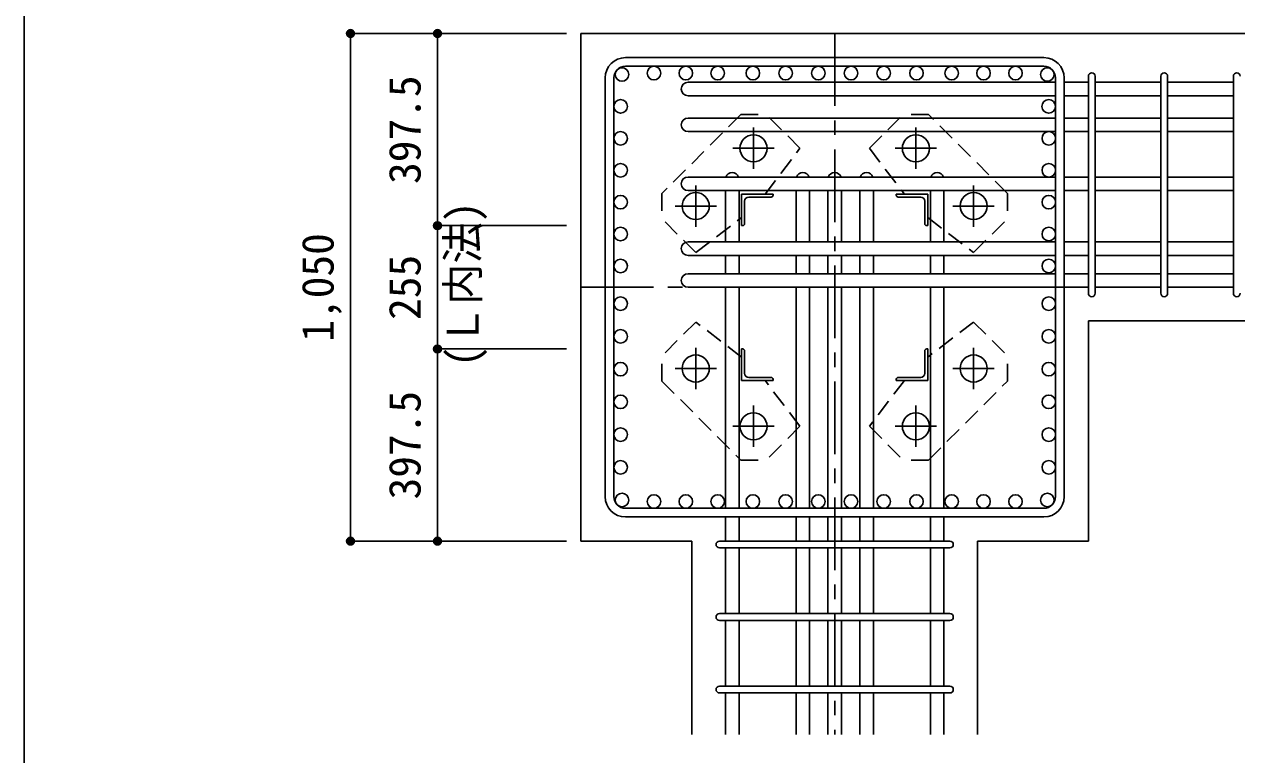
# Model space of a CAD drawing. Units: millimetres at full size, sheet at 1:30. Extents: x -5973 to 5954, y -4195 to 4201.
# Drawn here: x -5973 to -3464, y -2642 to -1131 of the extents above; entities that cross this region are included whole.
import ezdxf
from ezdxf.enums import TextEntityAlignment as Align

# ---------------------------------------------------------------- set-up
doc = ezdxf.new("R2010")
doc.units = ezdxf.units.MM
doc.header["$LTSCALE"] = 30
doc.header["$PDMODE"] = 32
doc.header["$PDSIZE"] = 15
doc.linetypes.add('CHAIN1', pattern=[8, 5, -1, 1, -1])
doc.linetypes.add('DASHED1', pattern=[1.8, 1.2, -0.6])
for name, color, linetype in [('0-1', 2, 'Continuous'), ('0-2', 4, 'Continuous'), ('0-3', 3, 'Continuous'), ('0-4', 7, 'Continuous'), ('0-5', 7, 'Continuous'), ('0-6', 7, 'Continuous'), ('0-7', 4, 'Continuous'), ('0-9', 4, 'DASHED1'), ('0-D', 4, 'Continuous'), ('F-0_枠', 6, 'Continuous')]:
    doc.layers.add(name, color=color, linetype=linetype)
doc.styles.add('ＭＳ ゴシック', font='')
doc.styles.get('ＭＳ ゴシック').set_extended_font_data('MS Gothic')

msp = doc.modelspace()

# ---------------------------------------------------------------- linework, layer by layer
at = {"layer": '0-1'}
for p, q in [((-3370.8, -1149.89), (-4820.8, -1149.89)), ((-4820.8, -1149.89), (-4820.8, -2199.89)), ((-3770.8, -1744.32), (-3370.8, -1744.32)), ((-3770.8, -2199.89), (-3770.8, -1744.32)), ((-4820.8, -2199.89), (-4591.3, -2199.89)), ((-4591.3, -2599.89), (-4591.3, -2199.89)), ((-4000.3, -2599.89), (-4000.3, -2199.89)), ((-4000.3, -2199.89), (-3770.8, -2199.89))]:
    msp.add_line(p, q, dxfattribs=at)
at = {"layer": '0-2', "linetype": 'CHAIN1'}
for p, q in [((-4463.8, -1430.1), (-4463.8, -1344.6)), ((-4127.8, -1344.59), (-4127.8, -1430.1)), ((-4506.6, -1387.4), (-4421.1, -1387.4)), ((-4170.5, -1387.39), (-4085, -1387.39)), ((-4583.3, -1549.6), (-4583.3, -1464.1)), ((-4008.3, -1464.09), (-4008.3, -1549.59)), ((-4626.1, -1506.9), (-4540.6, -1506.9)), ((-4051, -1506.89), (-3965.5, -1506.89)), ((-4583.3, -1885.7), (-4583.3, -1800.2)), ((-4008.3, -1800.19), (-4008.3, -1885.69)), ((-4540.6, -1842.9), (-4626.1, -1842.9)), ((-3965.5, -1842.89), (-4051, -1842.89)), ((-4463.8, -2005.2), (-4463.8, -1919.69)), ((-4127.8, -1919.69), (-4127.8, -2005.19)), ((-4421.1, -1962.4), (-4506.6, -1962.4)), ((-4085, -1962.39), (-4170.5, -1962.39))]:
    msp.add_line(p, q, dxfattribs=at)
at = {"layer": '0-2'}
for p, q in [((-4488.3, -1482.4), (-4423.3, -1482.4)), ((-4488.3, -1482.4), (-4488.3, -1547.4)), ((-4482.3, -1496.9), (-4482.3, -1543.4)), ((-4473.8, -1488.4), (-4427.3, -1488.4)), ((-4423.3, -1482.4), (-4423.3, -1484.4)), ((-4103.3, -1482.39), (-4168.3, -1482.39)), ((-4168.3, -1484.39), (-4168.3, -1482.39)), ((-4117.8, -1488.39), (-4164.3, -1488.39)), ((-4109.3, -1496.89), (-4109.3, -1543.39)), ((-4103.3, -1482.39), (-4103.3, -1547.39)), ((-4486.3, -1547.4), (-4488.3, -1547.4)), ((-4103.3, -1547.39), (-4105.3, -1547.39)), ((-4488.3, -1802.4), (-4486.3, -1802.4)), ((-4488.3, -1867.4), (-4488.3, -1802.4)), ((-4482.3, -1852.9), (-4482.3, -1806.4)), ((-4109.3, -1852.89), (-4109.3, -1806.39)), ((-4105.3, -1802.39), (-4103.3, -1802.39)), ((-4103.3, -1867.39), (-4103.3, -1802.39)), ((-4488.3, -1867.4), (-4423.3, -1867.4)), ((-4473.8, -1861.4), (-4427.3, -1861.4)), ((-4423.3, -1865.4), (-4423.3, -1867.4)), ((-4168.3, -1867.39), (-4168.3, -1865.39)), ((-4103.3, -1867.39), (-4168.3, -1867.39)), ((-4117.8, -1861.39), (-4164.3, -1861.39))]:
    msp.add_line(p, q, dxfattribs=at)
at = {"layer": '0-2', "color": 3}
for centre in [(-4463.8, -1387.4), (-4127.8, -1387.39), (-4583.3, -1506.9), (-4008.3, -1506.89), (-4583.3, -1842.9), (-4008.3, -1842.89), (-4463.8, -1962.4), (-4127.8, -1962.39)]:
    msp.add_circle(centre, 28, dxfattribs=at)
at = {"layer": '0-2'}
for centre, radius, start, end in [((-4473.8, -1496.9), 8.5, 90, 180), ((-4427.3, -1484.4), 4, 270, 0), ((-4164.3, -1484.39), 4, 180, 270), ((-4117.8, -1496.89), 8.5, 0, 90), ((-4486.3, -1543.4), 4, 270, 0), ((-4105.3, -1543.39), 4, 180, 270), ((-4486.3, -1806.4), 4, 0, 90), ((-4105.3, -1806.39), 4, 90, 180), ((-4473.8, -1852.9), 8.5, 180, 270), ((-4117.8, -1852.89), 8.5, 270, 0), ((-4427.3, -1865.4), 4, 0, 90), ((-4164.3, -1865.39), 4, 90, 180)]:
    msp.add_arc(centre, radius, start, end, dxfattribs=at)
at = {"layer": '0-3'}
for centre in [(-4735.87, -1234.82), (-4669.87, -1231.89), (-4603.87, -1231.89), (-4537.87, -1231.89), (-4465.06, -1231.89), (-4397.36, -1231.89), (-4329.65, -1231.89), (-4261.95, -1231.89), (-4194.25, -1231.89), (-4126.54, -1231.89), (-4053.73, -1231.89), (-3987.73, -1231.89), (-3921.73, -1231.89), (-3855.73, -1234.82), (-4738.7, -1300.82), (-3852.9, -1300.82), (-4738.8, -1366.82), (-3852.8, -1366.82), (-4738.8, -1432.82), (-3852.8, -1432.82), (-4738.8, -1498.82), (-3852.8, -1498.82), (-4738.8, -1564.82), (-3852.8, -1564.82), (-4738.8, -1630.82), (-3852.8, -1630.82), (-4738.8, -1708.75), (-3852.8, -1708.75), (-4738.8, -1776.45), (-3852.8, -1776.45), (-4738.8, -1844.15), (-3852.8, -1844.15), (-4738.8, -1911.86), (-3852.8, -1911.86), (-4738.8, -1979.56), (-3852.8, -1979.56), (-4738.8, -2047.26), (-3852.8, -2047.26), (-4735.87, -2114.97), (-4735.87, -2114.97), (-4669.87, -2117.89), (-4603.87, -2117.89), (-4537.87, -2117.89), (-4465.06, -2117.89), (-4397.36, -2117.89), (-4329.65, -2117.89), (-4261.95, -2117.89), (-4194.25, -2117.89), (-4126.54, -2117.89), (-4053.73, -2117.89), (-3987.73, -2117.89), (-3921.73, -2117.89), (-3855.73, -2114.97), (-3855.73, -2114.97)]:
    msp.add_circle(centre, 14, dxfattribs=at)
at = {"layer": '0-4'}
for p, q in [((-4728.8, -1199.89), (-3862.8, -1199.89)), ((-4728.8, -1217.89), (-3862.8, -1217.89)), ((-4770.8, -1241.89), (-4770.8, -2107.89)), ((-4752.8, -1241.89), (-4752.8, -2107.89)), ((-3838.8, -1241.89), (-3838.8, -2107.89)), ((-3820.8, -1241.89), (-3820.8, -2107.89)), ((-4728.8, -2131.89), (-3862.8, -2131.89)), ((-4728.8, -2149.89), (-3862.8, -2149.89))]:
    msp.add_line(p, q, dxfattribs=at)
for centre, radius, start, end in [((-4728.8, -1241.89), 42, 90, 180), ((-3862.8, -1241.89), 42, 0, 90), ((-4728.8, -1241.89), 24, 90, 180), ((-3862.8, -1241.89), 24, 0, 90), ((-4728.8, -2107.89), 42, 180, 270), ((-4728.8, -2107.89), 24, 180, 270), ((-3862.8, -2107.89), 42, 270, 0), ((-3862.8, -2107.89), 24, 270, 0)]:
    msp.add_arc(centre, radius, start, end, dxfattribs=at)
at = {"layer": '0-5'}
for p, q in [((-3838.8, -1250.82), (-4599.3, -1250.82)), ((-3770.8, -1250.82), (-3820.8, -1250.82)), ((-3620.8, -1250.82), (-3756.8, -1250.82)), ((-3470.8, -1250.82), (-3606.8, -1250.82)), ((-3838.8, -1278.82), (-4599.3, -1278.82)), ((-3770.8, -1278.82), (-3820.8, -1278.82)), ((-3620.8, -1278.82), (-3756.8, -1278.82)), ((-3470.8, -1278.82), (-3606.8, -1278.82)), ((-3838.8, -1324.82), (-4599.3, -1324.82)), ((-3770.8, -1324.82), (-3820.8, -1324.82)), ((-3620.8, -1324.82), (-3756.8, -1324.82)), ((-3470.8, -1324.82), (-3606.8, -1324.82)), ((-3838.8, -1352.82), (-4599.3, -1352.82)), ((-3770.8, -1352.82), (-3820.8, -1352.82)), ((-3620.8, -1352.82), (-3756.8, -1352.82)), ((-3470.8, -1352.82), (-3606.8, -1352.82)), ((-3838.8, -1446.82), (-4599.3, -1446.82)), ((-3770.8, -1446.82), (-3820.8, -1446.82)), ((-3620.8, -1446.82), (-3756.8, -1446.82)), ((-3470.8, -1446.82), (-3606.8, -1446.82)), ((-3838.8, -1474.82), (-4599.3, -1474.82)), ((-4521.8, -1580.82), (-4521.8, -1474.82)), ((-4493.8, -1580.82), (-4493.8, -1474.82)), ((-4375.8, -1580.82), (-4375.8, -1474.82)), ((-4347.8, -1580.82), (-4347.8, -1474.82)), ((-4309.8, -1580.82), (-4309.8, -1474.82)), ((-4281.8, -1580.82), (-4281.8, -1474.82)), ((-4243.8, -1580.82), (-4243.8, -1474.82)), ((-4215.8, -1580.82), (-4215.8, -1474.82)), ((-4097.8, -1580.82), (-4097.8, -1474.82)), ((-4069.8, -1580.82), (-4069.8, -1474.82)), ((-3770.8, -1474.82), (-3820.8, -1474.82)), ((-3620.8, -1474.82), (-3756.8, -1474.82)), ((-3470.8, -1474.82), (-3606.8, -1474.82)), ((-3838.8, -1580.82), (-4599.3, -1580.82)), ((-3770.8, -1580.82), (-3820.8, -1580.82)), ((-3620.8, -1580.82), (-3756.8, -1580.82)), ((-3470.8, -1580.82), (-3606.8, -1580.82)), ((-3838.8, -1608.82), (-4599.3, -1608.82)), ((-4521.8, -1646.82), (-4521.8, -1608.82)), ((-4493.8, -1646.82), (-4493.8, -1608.82)), ((-4375.8, -1646.82), (-4375.8, -1608.82)), ((-4347.8, -1646.82), (-4347.8, -1608.82)), ((-4309.8, -1646.82), (-4309.8, -1608.82)), ((-4281.8, -1646.82), (-4281.8, -1608.82)), ((-4243.8, -1646.82), (-4243.8, -1608.82)), ((-4215.8, -1646.82), (-4215.8, -1608.82)), ((-4097.8, -1646.82), (-4097.8, -1608.82)), ((-4069.8, -1646.82), (-4069.8, -1608.82)), ((-3770.8, -1608.82), (-3820.8, -1608.82)), ((-3620.8, -1608.82), (-3756.8, -1608.82)), ((-3470.8, -1608.82), (-3606.8, -1608.82)), ((-3838.8, -1646.82), (-4599.3, -1646.82)), ((-3770.8, -1646.82), (-3820.8, -1646.82)), ((-3620.8, -1646.82), (-3756.8, -1646.82)), ((-3470.8, -1646.82), (-3606.8, -1646.82)), ((-3838.8, -1674.82), (-4599.3, -1674.82)), ((-4521.8, -2131.89), (-4521.8, -1674.82)), ((-4493.8, -2131.89), (-4493.8, -1674.82)), ((-4375.8, -2131.89), (-4375.8, -1674.82)), ((-4347.8, -2131.89), (-4347.8, -1674.82)), ((-4309.8, -2131.89), (-4309.8, -1674.82)), ((-4281.8, -2131.89), (-4281.8, -1674.82)), ((-4243.8, -2131.89), (-4243.8, -1674.82)), ((-4215.8, -2131.89), (-4215.8, -1674.82)), ((-4097.8, -2131.89), (-4097.8, -1674.82)), ((-4069.8, -2131.89), (-4069.8, -1674.82)), ((-3770.8, -1674.82), (-3820.8, -1674.82)), ((-3620.8, -1674.82), (-3756.8, -1674.82)), ((-3470.8, -1674.82), (-3606.8, -1674.82)), ((-4521.8, -2199.89), (-4521.8, -2149.89)), ((-4493.8, -2199.89), (-4493.8, -2149.89)), ((-4375.8, -2199.89), (-4375.8, -2149.89)), ((-4347.8, -2199.89), (-4347.8, -2149.89)), ((-4309.8, -2199.89), (-4309.8, -2149.89)), ((-4281.8, -2199.89), (-4281.8, -2149.89)), ((-4243.8, -2199.89), (-4243.8, -2149.89)), ((-4215.8, -2199.89), (-4215.8, -2149.89)), ((-4097.8, -2199.89), (-4097.8, -2149.89)), ((-4069.8, -2199.89), (-4069.8, -2149.89)), ((-4521.8, -2349.89), (-4521.8, -2213.89)), ((-4493.8, -2349.89), (-4493.8, -2213.89)), ((-4375.8, -2349.89), (-4375.8, -2213.89)), ((-4347.8, -2349.89), (-4347.8, -2213.89)), ((-4309.8, -2349.89), (-4309.8, -2213.89)), ((-4281.8, -2349.89), (-4281.8, -2213.89)), ((-4243.8, -2349.89), (-4243.8, -2213.89)), ((-4215.8, -2349.89), (-4215.8, -2213.89)), ((-4097.8, -2349.89), (-4097.8, -2213.89)), ((-4069.8, -2349.89), (-4069.8, -2213.89)), ((-4521.8, -2499.89), (-4521.8, -2363.89)), ((-4493.8, -2499.89), (-4493.8, -2363.89)), ((-4375.8, -2499.89), (-4375.8, -2363.89)), ((-4347.8, -2499.89), (-4347.8, -2363.89)), ((-4309.8, -2499.89), (-4309.8, -2363.89)), ((-4281.8, -2499.89), (-4281.8, -2363.89)), ((-4243.8, -2499.89), (-4243.8, -2363.89)), ((-4215.8, -2499.89), (-4215.8, -2363.89)), ((-4097.8, -2499.89), (-4097.8, -2363.89)), ((-4069.8, -2499.89), (-4069.8, -2363.89)), ((-4521.8, -2599.89), (-4521.8, -2513.89)), ((-4493.8, -2599.89), (-4493.8, -2513.89)), ((-4375.8, -2599.89), (-4375.8, -2513.89)), ((-4347.8, -2599.89), (-4347.8, -2513.89)), ((-4309.8, -2599.89), (-4309.8, -2513.89)), ((-4281.8, -2599.89), (-4281.8, -2513.89)), ((-4243.8, -2599.89), (-4243.8, -2513.89)), ((-4215.8, -2599.89), (-4215.8, -2513.89)), ((-4097.8, -2599.89), (-4097.8, -2513.89)), ((-4069.8, -2599.89), (-4069.8, -2513.89))]:
    msp.add_line(p, q, dxfattribs=at)
for centre, start, end in [((-4599.3, -1264.82), 90, 270), ((-4599.3, -1338.82), 90, 270), ((-4599.3, -1460.82), 90, 270), ((-4507.8, -1451.39), 19.05677, 160.94323), ((-4361.8, -1451.39), 19.05677, 160.94323), ((-4295.8, -1451.39), 19.05677, 160.94323), ((-4229.8, -1451.39), 19.05677, 160.94323), ((-4083.8, -1451.39), 19.05677, 160.94323), ((-4599.3, -1594.82), 90, 270), ((-4599.3, -1660.82), 90, 270)]:
    msp.add_arc(centre, 14, start, end, dxfattribs=at)
at = {"layer": '0-6'}
for p, q in [((-3770.8, -1687.32), (-3770.8, -1238.32)), ((-3756.8, -1687.32), (-3756.8, -1238.32)), ((-3620.8, -1687.32), (-3620.8, -1238.32)), ((-3606.8, -1687.32), (-3606.8, -1238.32)), ((-3470.8, -1687.32), (-3470.8, -1238.32)), ((-4534.3, -2199.89), (-4057.3, -2199.89)), ((-4534.3, -2213.89), (-4057.3, -2213.89)), ((-4534.3, -2349.89), (-4057.3, -2349.89)), ((-4534.3, -2363.89), (-4057.3, -2363.89)), ((-4534.3, -2499.89), (-4057.3, -2499.89)), ((-4534.3, -2513.89), (-4057.3, -2513.89))]:
    msp.add_line(p, q, dxfattribs=at)
for centre, start, end in [((-3763.8, -1238.32), 0, 180), ((-3763.8, -1238.32), 0, 180), ((-3763.8, -1238.32), 0, 180), ((-3763.8, -1238.32), 0, 180), ((-3613.8, -1238.32), 0, 180), ((-3463.8, -1238.32), 0, 180), ((-3763.8, -1687.32), 180, 0), ((-3763.8, -1687.32), 180, 0), ((-3763.8, -1687.32), 180, 0), ((-3763.8, -1687.32), 180, 0), ((-3613.8, -1687.32), 180, 0), ((-3463.8, -1687.32), 180, 0), ((-4534.3, -2206.89), 90, 270), ((-4534.3, -2206.89), 90, 270), ((-4534.3, -2206.89), 90, 270), ((-4534.3, -2206.89), 90, 270), ((-4057.3, -2206.89), 270, 90), ((-4057.3, -2206.89), 270, 90), ((-4057.3, -2206.89), 270, 90), ((-4057.3, -2206.89), 270, 90), ((-4534.3, -2356.89), 90, 270), ((-4057.3, -2356.89), 270, 90), ((-4534.3, -2506.89), 90, 270), ((-4057.3, -2506.89), 270, 90)]:
    msp.add_arc(centre, 7, start, end, dxfattribs=at)
at = {"layer": '0-9'}
for p, q in [((-4489.93, -1317.43), (-4653.27, -1480.77)), ((-4489.93, -1317.43), (-4437.6, -1317.43)), ((-4367.62, -1387.41), (-4437.6, -1317.43)), ((-4223.99, -1387.41), (-4154, -1317.42)), ((-4101.67, -1317.42), (-4154, -1317.42)), ((-3938.33, -1480.76), (-4101.67, -1317.42)), ((-4440, -1482.4), (-4367.62, -1387.41)), ((-4223.99, -1387.41), (-4151.6, -1482.4)), ((-4653.27, -1480.77), (-4653.27, -1533.09)), ((-3938.33, -1480.76), (-3938.33, -1533.09)), ((-4583.28, -1603.08), (-4653.27, -1533.09)), ((-4583.28, -1603.08), (-4488.3, -1530.7)), ((-4103.3, -1530.69), (-4008.32, -1603.08)), ((-4008.32, -1603.08), (-3938.33, -1533.09)), ((-4583.28, -1746.71), (-4653.27, -1816.7)), ((-4488.3, -1819.1), (-4583.28, -1746.71)), ((-4008.32, -1746.71), (-4103.3, -1819.09)), ((-4008.32, -1746.71), (-3938.33, -1816.7)), ((-4653.27, -1869.03), (-4653.27, -1816.7)), ((-3938.33, -1869.02), (-3938.33, -1816.7)), ((-4653.27, -1869.03), (-4489.93, -2032.37)), ((-4367.61, -1962.38), (-4440, -1867.39)), ((-4151.6, -1867.39), (-4223.99, -1962.38)), ((-4101.67, -2032.36), (-3938.33, -1869.02)), ((-4367.61, -1962.38), (-4437.6, -2032.37)), ((-4223.99, -1962.38), (-4154, -2032.36)), ((-4489.93, -2032.37), (-4437.6, -2032.37)), ((-4101.67, -2032.36), (-4154, -2032.36))]:
    msp.add_line(p, q, dxfattribs=at)
at = {"layer": '0-D'}
for p, q in [((-5297.84, -1149.89), (-5117.84, -1149.89)), ((-5297.84, -1149.89), (-5297.84, -2199.89)), ((-5297.84, -1149.89), (-5117.84, -1149.89)), ((-5117.84, -1149.89), (-4850.8, -1149.89)), ((-5117.84, -1149.89), (-5117.84, -1547.4)), ((-5117.84, -1149.89), (-4850.8, -1149.89)), ((-5117.84, -1547.4), (-4850.8, -1547.4)), ((-5117.84, -1547.4), (-5117.84, -1802.4)), ((-5117.84, -1802.4), (-4850.8, -1802.4)), ((-5117.84, -1802.4), (-5117.84, -2199.89)), ((-5297.84, -2199.89), (-5117.84, -2199.89)), ((-5117.84, -2199.89), (-4850.8, -2199.89))]:
    msp.add_line(p, q, dxfattribs=at)
at = {"layer": '0-D', "linetype": 'CHAIN1'}
for p, q in [((-4295.8, -1149.89), (-4295.8, -2599.89)), ((-4820.8, -1674.89), (-3770.8, -1674.89))]:
    msp.add_line(p, q, dxfattribs=at)
at = {"layer": '0-D'}
for centre, radius in [((-5297.84, -1149.89), 8), ((-5297.84, -1149.89), 7.2), ((-5297.84, -1149.89), 6.4), ((-5297.84, -1149.89), 5.6), ((-5297.84, -1149.89), 4.8), ((-5297.84, -1149.89), 4), ((-5297.84, -1149.89), 3.2), ((-5297.84, -1149.89), 2.4), ((-5297.84, -1149.89), 1.6), ((-5297.84, -1149.89), 0.8), ((-5117.84, -1149.89), 8), ((-5117.84, -1149.89), 7.2), ((-5117.84, -1149.89), 6.4), ((-5117.84, -1149.89), 5.6), ((-5117.84, -1149.89), 4.8), ((-5117.84, -1149.89), 4), ((-5117.84, -1149.89), 3.2), ((-5117.84, -1149.89), 2.4), ((-5117.84, -1149.89), 1.6), ((-5117.84, -1149.89), 0.8), ((-5117.84, -1547.4), 8), ((-5117.84, -1547.4), 7.2), ((-5117.84, -1547.4), 6.4), ((-5117.84, -1547.4), 5.6), ((-5117.84, -1547.4), 4.8), ((-5117.84, -1547.4), 4), ((-5117.84, -1547.4), 3.2), ((-5117.84, -1547.4), 2.4), ((-5117.84, -1547.4), 1.6), ((-5117.84, -1547.4), 0.8), ((-5117.84, -1802.4), 8), ((-5117.84, -1802.4), 7.2), ((-5117.84, -1802.4), 6.4), ((-5117.84, -1802.4), 5.6), ((-5117.84, -1802.4), 4.8), ((-5117.84, -1802.4), 4), ((-5117.84, -1802.4), 3.2), ((-5117.84, -1802.4), 2.4), ((-5117.84, -1802.4), 1.6), ((-5117.84, -1802.4), 0.8), ((-5297.84, -2199.89), 8), ((-5297.84, -2199.89), 7.2), ((-5297.84, -2199.89), 6.4), ((-5297.84, -2199.89), 5.6), ((-5297.84, -2199.89), 4.8), ((-5297.84, -2199.89), 4), ((-5297.84, -2199.89), 3.2), ((-5297.84, -2199.89), 2.4), ((-5297.84, -2199.89), 1.6), ((-5297.84, -2199.89), 0.8), ((-5117.84, -2199.89), 8), ((-5117.84, -2199.89), 7.2), ((-5117.84, -2199.89), 6.4), ((-5117.84, -2199.89), 5.6), ((-5117.84, -2199.89), 4.8), ((-5117.84, -2199.89), 4), ((-5117.84, -2199.89), 3.2), ((-5117.84, -2199.89), 2.4), ((-5117.84, -2199.89), 1.6), ((-5117.84, -2199.89), 0.8)]:
    msp.add_circle(centre, radius, dxfattribs=at)
at = {"layer": '0-D', "color": 7}
for p in [(-5297.84, -1149.89), (-5117.84, -1149.89), (-5117.84, -1547.4), (-5117.84, -1802.4), (-5297.84, -2199.89), (-5117.84, -2199.89)]:
    msp.add_point(p, dxfattribs=at)
at = {"layer": 'F-0_枠'}
msp.add_line((-5972.88, 4201.15), (-5972.88, -4195.24), dxfattribs=at)

# ---------------------------------------------------------------- texts
at = {"layer": '0-7', "style": 'ＭＳ ゴシック', "width": 0.95}
msp.add_text('(Ｌ内法)', height=65.98, rotation=90, dxfattribs=at).set_placement((-5012.78, -1839.49), align=Align.BOTTOM_LEFT)
at = {"layer": '0-D', "style": 'ＭＳ ゴシック'}
for s, p in [('397.5', (-5132.84, -1461.15)), ('1,050', (-5312.84, -1787.39)), ('255', (-5132.84, -1742.4)), ('397.5', (-5132.84, -2113.65))]:
    msp.add_text(s, height=65.98, rotation=90, dxfattribs=at).set_placement(p, align=Align.BOTTOM_LEFT)

doc.saveas('drawing.dxf')
